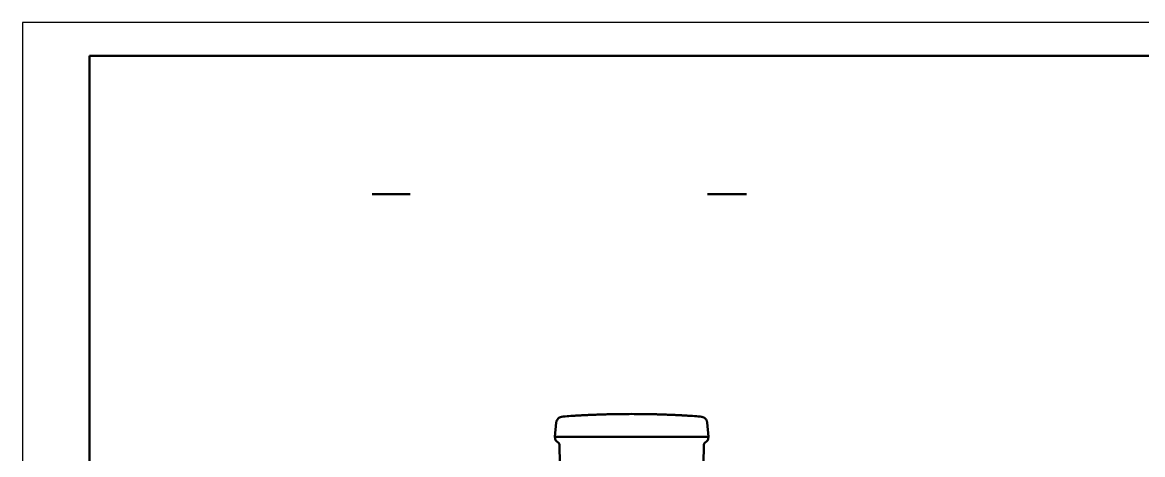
# Model space of a CAD drawing. Header units: millimetres. Extents: x -2161 to -582, y -4625 to -3434.
# Drawn here: x -2161.3 to -1828.1, y -3562.4 to -3433.7 of the extents above; entities that cross this region are included whole.
import ezdxf

# ---------------------------------------------------------------- set-up
doc = ezdxf.new("R2010")
doc.units = ezdxf.units.MM
doc.header["$LTSCALE"] = 0.5
doc.layers.add('AM_0', color=7, linetype='Continuous', lineweight=50)
doc.layers.add('AM_4', color=3, linetype='Continuous', lineweight=25)

msp = doc.modelspace()

# ---------------------------------------------------------------- linework, layer by layer
at = {"layer": 'AM_0'}
for p, q in [((-982.32, -3443.74), (-2141.32, -3443.74)), ((-2141.32, -3443.74), (-2141.32, -4264.74)), ((-2057.26, -3484.9), (-2045.94, -3484.9)), ((-1957.57, -3484.9), (-1945.97, -3484.9)), ((-2002.51, -3552.85), (-2002.89, -3557.12)), ((-2002.89, -3557.12), (-2002.51, -3552.85)), ((-1957.26, -3557.12), (-1957.64, -3552.85)), ((-2002.89, -3557.12), (-2002.82, -3557.71)), ((-2002.08, -3557.12), (-2002.89, -3557.12)), ((-2002.46, -3558.38), (-2001.88, -3558.85)), ((-2002.08, -3557.12), (-1998.71, -3557.12)), ((-1998.71, -3557.12), (-1995.29, -3557.12)), ((-1995.29, -3557.12), (-1994.7, -3557.12)), ((-1994.7, -3557.12), (-1994.07, -3557.12)), ((-1994.07, -3557.12), (-1980.07, -3557.12)), ((-1980.07, -3557.12), (-1966.08, -3557.12)), ((-1966.08, -3557.12), (-1965.45, -3557.12)), ((-1965.45, -3557.12), (-1964.86, -3557.12)), ((-1964.86, -3557.12), (-1961.44, -3557.12)), ((-1961.44, -3557.12), (-1958.07, -3557.12)), ((-1958.27, -3558.85), (-1957.69, -3558.38)), ((-1958.07, -3557.12), (-1957.26, -3557.12)), ((-1957.33, -3557.71), (-1957.26, -3557.12)), ((-2001.51, -3559.61), (-2001.3, -3571.46)), ((-1958.85, -3571.46), (-1958.64, -3559.61))]:
    msp.add_line(p, q, dxfattribs=at)
for centre, radius, start, end in [((-1727.51, -3621.05), 101.3, 319.4242, 220.5758), ((-1980.08, -3830.01), 279.72, 93.7124, 94.1695), ((-1980.07, -3830.01), 279.72, 85.8305, 86.2876), ((-2001.83, -3557.6), 0.999, 186, 231), ((-1958.32, -3557.6), 0.999, 309, 354), ((-2002.51, -3559.62), 0.999, 1, 51), ((-1957.64, -3559.62), 0.999, 129, 179)]:
    msp.add_arc(centre, radius, start, end, dxfattribs=at)
for points, knots in [([(-2000.41, -3551.03), (-2000.85, -3551.11), (-2001.03, -3551.14), (-2001.31, -3551.23), (-2001.57, -3551.36), (-2001.82, -3551.53), (-2002.05, -3551.75), (-2002.24, -3552.01), (-2002.36, -3552.25), (-2002.43, -3552.44), (-2002.49, -3552.65), (-2002.5, -3552.8), (-2002.51, -3552.87)], [0, 0, 0, 0, 0.2167818, 0.4058985, 0.5674608, 0.7017274, 0.8092905, 0.8915254, 0.9241786, 0.9521547, 0.9767854, 1, 1, 1, 1]), ([(-1998.19, -3550.88), (-1997.98, -3550.87), (-1997.77, -3550.85), (-1997.57, -3550.84), (-1997.36, -3550.83), (-1997.16, -3550.82), (-1996.96, -3550.8), (-1996.75, -3550.79), (-1996.55, -3550.78), (-1996.35, -3550.77), (-1996.3, -3550.76), (-1996.25, -3550.76), (-1996.2, -3550.76), (-1996.15, -3550.76), (-1996.1, -3550.75), (-1996.05, -3550.75), (-1995.96, -3550.74), (-1995.86, -3550.74), (-1995.76, -3550.73), (-1995.57, -3550.72), (-1995.38, -3550.71), (-1995.2, -3550.7), (-1995.01, -3550.69), (-1994.84, -3550.68), (-1994.66, -3550.67), (-1994.57, -3550.67), (-1994.49, -3550.67), (-1994.4, -3550.66), (-1994.36, -3550.66), (-1994.32, -3550.66), (-1994.28, -3550.65), (-1994.24, -3550.65), (-1994.2, -3550.65), (-1994.15, -3550.65), (-1993.99, -3550.64), (-1993.84, -3550.63), (-1993.69, -3550.63), (-1993.54, -3550.62), (-1993.4, -3550.61), (-1993.27, -3550.61), (-1993.2, -3550.6), (-1993.14, -3550.6), (-1993.08, -3550.6), (-1993.04, -3550.59), (-1993.01, -3550.59), (-1992.98, -3550.59), (-1992.95, -3550.59), (-1992.92, -3550.59), (-1992.89, -3550.59), (-1992.77, -3550.58), (-1992.67, -3550.58), (-1992.57, -3550.57), (-1992.47, -3550.57), (-1992.38, -3550.56), (-1992.3, -3550.56), (-1992.22, -3550.56), (-1992.15, -3550.55), (-1992.09, -3550.55), (-1992.07, -3550.55), (-1992.06, -3550.55), (-1992.04, -3550.55), (-1992.03, -3550.55), (-1992.02, -3550.55), (-1992, -3550.55), (-1991.98, -3550.55), (-1991.95, -3550.55), (-1991.93, -3550.55), (-1991.89, -3550.54), (-1991.86, -3550.54), (-1991.84, -3550.54), (-1991.82, -3550.54), (-1991.81, -3550.54), (-1991.81, -3550.54)], [0, 0, 0, 0, 0.00183681, 0.00183681, 0.00183681, 0.00367363, 0.00367363, 0.00367363, 0.00551044, 0.00551044, 0.00551044, 0.00596964, 0.00596964, 0.00596964, 0.00642885, 0.00642885, 0.00642885, 0.00734725, 0.00734725, 0.00734725, 0.00918406, 0.00918406, 0.00918406, 0.01102088, 0.01102088, 0.01102088, 0.01193928, 0.01193928, 0.01193928, 0.01239849, 0.01239849, 0.01239849, 0.01285769, 0.01285769, 0.01285769, 0.0146945, 0.0146945, 0.0146945, 0.01653132, 0.01653132, 0.01653132, 0.01744972, 0.01744972, 0.01744972, 0.01790893, 0.01790893, 0.01790893, 0.01836813, 0.01836813, 0.01836813, 0.02020494, 0.02020494, 0.02020494, 0.02204175, 0.02204175, 0.02204175, 0.02387857, 0.02387857, 0.02387857, 0.02433777, 0.02433777, 0.02433777, 0.02479697, 0.02479697, 0.02479697, 0.02571538, 0.02571538, 0.02571538, 0.02755219, 0.02755219, 0.02755219, 0.02938901, 0.02938901, 0.02938901, 0.02938901]), ([(-1991.81, -3550.54), (-1991.56, -3550.53), (-1991.07, -3550.51), (-1990.33, -3550.48), (-1989.6, -3550.46), (-1988.63, -3550.42), (-1987.41, -3550.39), (-1985.46, -3550.34), (-1983.01, -3550.3), (-1980.07, -3550.29), (-1977.14, -3550.3), (-1974.69, -3550.34), (-1972.74, -3550.39), (-1971.28, -3550.43), (-1969.81, -3550.48), (-1968.83, -3550.52), (-1968.34, -3550.54)], [0, 0, 0, 0, 0.031831, 0.063275, 0.094332, 0.125001, 0.187502, 0.250001, 0.375004, 0.5, 0.62499, 0.749999, 0.812492, 0.875, 0.936722, 1, 1, 1, 1]), ([(-1968.34, -3550.54), (-1968.34, -3550.54), (-1968.33, -3550.54), (-1968.31, -3550.54), (-1968.29, -3550.54), (-1968.26, -3550.54), (-1968.22, -3550.55), (-1968.18, -3550.55), (-1968.13, -3550.55), (-1968.06, -3550.55), (-1968.05, -3550.55), (-1968.03, -3550.55), (-1968.02, -3550.55), (-1968, -3550.55), (-1967.98, -3550.56), (-1967.96, -3550.56), (-1967.93, -3550.56), (-1967.89, -3550.56), (-1967.85, -3550.56), (-1967.77, -3550.56), (-1967.68, -3550.57), (-1967.58, -3550.57), (-1967.48, -3550.58), (-1967.38, -3550.58), (-1967.26, -3550.59), (-1967.2, -3550.59), (-1967.14, -3550.59), (-1967.08, -3550.6), (-1967.05, -3550.6), (-1967.02, -3550.6), (-1966.98, -3550.6), (-1966.95, -3550.6), (-1966.92, -3550.6), (-1966.88, -3550.61), (-1966.75, -3550.61), (-1966.61, -3550.62), (-1966.46, -3550.63), (-1966.31, -3550.63), (-1966.16, -3550.64), (-1966, -3550.65), (-1965.84, -3550.66), (-1965.67, -3550.66), (-1965.49, -3550.67), (-1965.45, -3550.68), (-1965.41, -3550.68), (-1965.36, -3550.68), (-1965.32, -3550.68), (-1965.27, -3550.69), (-1965.23, -3550.69), (-1965.14, -3550.69), (-1965.05, -3550.7), (-1964.95, -3550.7), (-1964.77, -3550.71), (-1964.58, -3550.72), (-1964.39, -3550.73), (-1964.2, -3550.74), (-1964, -3550.76), (-1963.8, -3550.77), (-1963.76, -3550.77), (-1963.7, -3550.77), (-1963.65, -3550.78), (-1963.6, -3550.78), (-1963.55, -3550.78), (-1963.5, -3550.79), (-1963.4, -3550.79), (-1963.3, -3550.8), (-1963.2, -3550.8), (-1962.99, -3550.82), (-1962.79, -3550.83), (-1962.58, -3550.84), (-1962.38, -3550.85), (-1962.17, -3550.87), (-1961.96, -3550.88)], [0, 0, 0, 0, 0.00183556, 0.00183556, 0.00183556, 0.00367112, 0.00367112, 0.00367112, 0.00550668, 0.00550668, 0.00550668, 0.00596557, 0.00596557, 0.00596557, 0.00642446, 0.00642446, 0.00642446, 0.00734224, 0.00734224, 0.00734224, 0.0091778, 0.0091778, 0.0091778, 0.01101336, 0.01101336, 0.01101336, 0.01193115, 0.01193115, 0.01193115, 0.01239004, 0.01239004, 0.01239004, 0.01284893, 0.01284893, 0.01284893, 0.01468449, 0.01468449, 0.01468449, 0.01652005, 0.01652005, 0.01652005, 0.01835561, 0.01835561, 0.01835561, 0.0188145, 0.0188145, 0.0188145, 0.01927339, 0.01927339, 0.01927339, 0.02019117, 0.02019117, 0.02019117, 0.02202673, 0.02202673, 0.02202673, 0.02386229, 0.02386229, 0.02386229, 0.02432118, 0.02432118, 0.02432118, 0.02478007, 0.02478007, 0.02478007, 0.02569785, 0.02569785, 0.02569785, 0.02753341, 0.02753341, 0.02753341, 0.02936897, 0.02936897, 0.02936897, 0.02936897]), ([(-1959.74, -3551.03), (-1959.3, -3551.11), (-1959.12, -3551.14), (-1958.84, -3551.23), (-1958.58, -3551.36), (-1958.33, -3551.53), (-1958.09, -3551.75), (-1957.91, -3552.01), (-1957.79, -3552.25), (-1957.72, -3552.44), (-1957.66, -3552.65), (-1957.64, -3552.8), (-1957.64, -3552.87)], [0, 0, 0, 0, 0.2167818, 0.4058985, 0.5674608, 0.7017274, 0.8092905, 0.8915254, 0.9241786, 0.9521547, 0.9767854, 1, 1, 1, 1])]:
    msp.add_open_spline(points, degree=3, knots=knots, dxfattribs=at)
at = {"layer": 'AM_4'}
for p, q in [((-972.32, -3433.74), (-2161.32, -3433.74)), ((-2161.32, -3433.74), (-2161.32, -4274.74))]:
    msp.add_line(p, q, dxfattribs=at)

doc.saveas('drawing.dxf')
